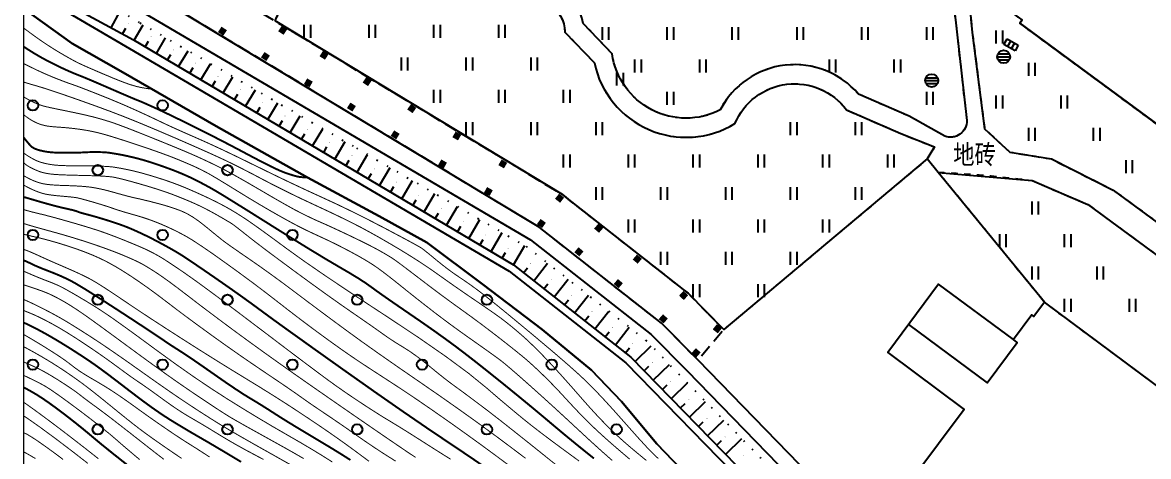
# Model space of a CAD drawing. Extents: x 396500 to 398250, y 1005980 to 1008200.
# Drawn here: x 396499.9 to 396586.7, y 1006660.3 to 1006693.8 of the extents above; entities that cross this region are included whole.
import ezdxf
from ezdxf.enums import TextEntityAlignment as Align

# ---------------------------------------------------------------- set-up
doc = ezdxf.new("R2010")
doc.units = 0
doc.header["$LTSCALE"] = 0.5
for name, pattern in [('X4', [1.6, 0, -1.6]), ('X5', [3, 2, -1]), ('X6', [2, 1, -1])]:
    doc.linetypes.add(name, pattern=pattern)
doc.layers.get('0').update_dxf_attribs({"linetype": 'CONTINUOUS'})
doc.layers.add('ASSIST', color=7, linetype='CONTINUOUS', plot=False)
for name, color, linetype in [('DGX', 2, 'CONTINUOUS'), ('DLSS', 4, 'CONTINUOUS'), ('DMTZ', 3, 'CONTINUOUS'), ('GXYZ', 2, 'CONTINUOUS'), ('JMD', 6, 'CONTINUOUS'), ('ZBTZ', 3, 'CONTINUOUS')]:
    doc.layers.add(name, color=color, linetype=linetype)
doc.layers.add('绘图层', color=6, linetype='CONTINUOUS', lineweight=5)
doc.styles.add('细等线体', font='长等线体_0.TTF', dxfattribs={"width": 0.8})
doc.linetypes.add('10421', pattern='A,2,[150,AAA.SHX,S=1,R=0,X=0,Y=1],1e-11', length=2)
doc.linetypes.add('10422', pattern='A,2,[150,AAA.SHX,S=1,R=0,X=0,Y=1],2,[177,AAA.SHX,S=1,R=0,X=0,Y=0.8],1e-09', length=4)
doc.linetypes.add('1161', pattern='A,0,[149,AAA.SHX,S=0.15,R=0,X=0,Y=0],-1.6', length=1.6)
doc.linetypes.add('444', pattern='A,4.5,[145,AAA.SHX,S=1,R=0,X=0,Y=1],4.5,-0.5,[146,AAA.SHX,S=1,R=0,X=0,Y=0],-0.5', length=10)
doc.linetypes.add('445', pattern='A,8,-0.5,[147,AAA.SHX,S=1,R=0,X=0,Y=0],-1.5', length=10)

# ---------------------------------------------------------------- blocks, each defined once
blk = doc.blocks.new('gc053')
for p, q in [((-1, 0), (1, 0)), ((-0.9, 0.43), (0.9, 0.43)), ((-0.88, -0.47), (0.88, -0.47))]:
    blk.add_line(p, q)
blk.add_circle((0, 0), 1)
blk = doc.blocks.new('gc041')
for p, q in [((-1, 0.5), (1, 0.5)), ((-1, -0.5), (-1, 0.5)), ((-0.33, 0.5), (-0.33, -0.5)), ((0.33, 0.5), (0.33, -0.5)), ((1, 0.5), (1, -0.5)), ((1, -0.5), (-1, -0.5))]:
    blk.add_line(p, q)
blk = doc.blocks.new('gc323')
at = {"flags": 128}
for points in [[(-0.5, 0), (-0.5, 2)], [(0.5, 0), (0.5, 2)]]:
    blk.add_lwpolyline(points, dxfattribs=at)
blk = doc.blocks.new('gc002')
at = {"const_width": 1}
blk.add_lwpolyline([(-0.5, 0), (0.5, 0)], dxfattribs=at)
blk = doc.blocks.new('gc326')
blk.add_circle((0, 0), 0.8)
blk = doc.blocks.new('GC200')
at = {"linetype": 'Continuous', "const_width": 0.2, "flags": 128}
blk.add_lwpolyline([(-0.1, 0, 1), (0.1, 0, 1)], format="xyb", close=True, dxfattribs=at)

msp = doc.modelspace()

# ---------------------------------------------------------------- linework, layer by layer
at = {"layer": 'ASSIST', "linetype": '1161', "flags": 128}
for points in [[(396536.217, 1006714.983), (396534.037, 1006716.558), (396532.475, 1006714.336), (396530.87, 1006712.168), (396527.977, 1006714.31), (396523.495, 1006708.255), (396526.361, 1006706.113, 1.072604), (396529.27, 1006703.938), (396530.973, 1006702.665), (396533.985, 1006706.731), (396536.896, 1006704.575), (396539.897, 1006702.363, 1.10258), (396542.747, 1006700.262), (396544.421, 1006699.028), (396547.525, 1006703.184), (396550.429, 1006701.014), (396553.511, 1006698.7, 0.855221), (396556.342, 1006696.574), (396557.91, 1006695.396), (396560.997, 1006699.509), (396563.877, 1006697.347), (396566.916, 1006701.442), (396571.399, 1006698.14), (396571.938, 1006693.333), (396572.731, 1006686.254, -0.541579), (396571.035, 1006685.049), (396568.297, 1006686.58), (396564.387, 1006688.283, 0.533571), (396553.718, 1006687.066, -0.515376), (396545.394, 1006691.389), (396543.161, 1006693.741, 0.44404), (396537.678, 1006697.1, -0.214716), (396529.625, 1006697.269, -0.244981), (396523.097, 1006699.867, -0.172968), (396521.116, 1006705.462), (396517.393, 1006710.764), (396524.279, 1006720.092, -0.468903), (396526.617, 1006720.469), (396532.416, 1006718.085), (396534.573, 1006716.723), (396536.418, 1006715.407)], [(396519.395, 1006693.936, -0.183695), (396523.078, 1006697.824, 0.119559), (396529.361, 1006695.765, 0.203033), (396538.167, 1006695.701, -0.478196), (396541.753, 1006693.076), (396544.016, 1006690.692, 0.5169), (396554.856, 1006686.009, -0.582193), (396563.46, 1006687.073), (396567.639, 1006685.253), (396570.246, 1006684.209), (396569.691, 1006683.287), (396553.99, 1006670.123), (396551.245, 1006672.924), (396541.558, 1006680.535)]]:
    msp.add_lwpolyline(points, format="xyb", close=True, dxfattribs=at)
at = {"layer": 'ASSIST', "linetype": 'X4'}
msp.add_lwpolyline([(396500, 1006699.34), (396501.896, 1006698.033), (396508.976, 1006693.783), (396525.671, 1006684.12), (396538.75, 1006676.549), (396547.996, 1006669.293), (396560.321, 1006656.653), (396566.026, 1006650.083), (396569.724, 1006646.164), (396579.931, 1006637.354), (396585.956, 1006631.554), (396588.942, 1006628.367), (396590.271, 1006626.548), (396612.892, 1006611.339), (396616.805, 1006608.503)], dxfattribs=at)
at = {"layer": 'ASSIST', "linetype": '1161', "elevation": 19.049, "flags": 128}
msp.add_lwpolyline([(396602.839, 1006674.595), (396576.824, 1006693.753), (396577.011, 1006694.007), (396572.761, 1006697.137), (396573.158, 1006693.03), (396574.106, 1006685.622), (396576.046, 1006683.817), (396579.261, 1006683.286), (396584.026, 1006680.884), (396599.227, 1006669.69)], close=True, dxfattribs=at)
at = {"layer": 'ASSIST', "linetype": '1161'}
msp.add_lwpolyline([(396551.928, 1006658.109), (396548.826, 1006661.308), (396546.109, 1006664.578), (396543.796, 1006667.004), (396539.997, 1006670.132), (396535.403, 1006673.637), (396531.108, 1006676.83), (396527.413, 1006678.877), (396521.902, 1006681.852), (396514.847, 1006685.813), (396507.674, 1006689.946), (396503.759, 1006692.185), (396500, 1006694.898)], dxfattribs=at)
at = {"layer": 'ASSIST', "linetype": '1161', "flags": 128}
msp.add_lwpolyline([(396577.764, 1006681.628), (396582.079, 1006679.771), (396598.011, 1006668.038), (396593.166, 1006661.492), (396578.734, 1006672.228), (396570.526, 1006682.251)], close=True, dxfattribs=at)
at = {"layer": 'DGX', "linetype": 'Continuous', "const_width": 0.075}
for points, elevation in [([(396500, 1006693.4), (396500.12, 1006693.307), (396500.499, 1006693.024), (396500.937, 1006692.705), (396501.405, 1006692.376), (396501.873, 1006692.063), (396502.339, 1006691.765), (396502.805, 1006691.482), (396503.241, 1006691.227), (396503.619, 1006691.013), (396503.939, 1006690.838), (396504.201, 1006690.703), (396504.505, 1006690.56), (396504.951, 1006690.361), (396505.538, 1006690.105), (396506.268, 1006689.793), (396507.008, 1006689.484), (396507.627, 1006689.238), (396508.125, 1006689.056), (396508.503, 1006688.936), (396508.823, 1006688.854), (396509.151, 1006688.784), (396509.486, 1006688.725), (396509.829, 1006688.679)], 24.5), ([(396500, 1006689.223), (396500.144, 1006689.176), (396500.489, 1006689.072), (396500.905, 1006688.953), (396501.459, 1006688.788), (396502.214, 1006688.543), (396503.171, 1006688.219), (396504.329, 1006687.815), (396505.543, 1006687.381), (396506.667, 1006686.966), (396507.7, 1006686.57), (396508.643, 1006686.192), (396509.556, 1006685.814), (396510.499, 1006685.416), (396511.472, 1006685), (396512.475, 1006684.564), (396513.43, 1006684.144), (396514.262, 1006683.774), (396514.969, 1006683.454), (396515.552, 1006683.183), (396516.122, 1006682.908), (396516.791, 1006682.572), (396517.559, 1006682.176), (396518.426, 1006681.72), (396519.368, 1006681.23), (396520.36, 1006680.733), (396521.403, 1006680.228), (396522.497, 1006679.716), (396523.557, 1006679.222), (396524.494, 1006678.774), (396525.312, 1006678.37), (396526.008, 1006678.012), (396526.668, 1006677.656), (396527.38, 1006677.259), (396528.143, 1006676.819), (396528.957, 1006676.338), (396529.774, 1006675.839), (396530.548, 1006675.347), (396531.277, 1006674.86), (396531.963, 1006674.379), (396532.638, 1006673.898), (396533.334, 1006673.408), (396534.053, 1006672.911), (396534.793, 1006672.406), (396535.482, 1006671.937), (396536.047, 1006671.547), (396536.488, 1006671.238), (396536.805, 1006671.008), (396537.073, 1006670.804), (396537.365, 1006670.574), (396537.683, 1006670.316), (396538.025, 1006670.031), (396538.382, 1006669.725), (396538.742, 1006669.402), (396539.105, 1006669.062), (396539.472, 1006668.706), (396539.848, 1006668.329), (396540.238, 1006667.927), (396540.643, 1006667.499), (396541.061, 1006667.046), (396541.493, 1006666.569), (396541.938, 1006666.072), (396542.397, 1006665.553), (396542.868, 1006665.013), (396543.337, 1006664.479), (396543.786, 1006663.978), (396544.216, 1006663.511), (396544.627, 1006663.078), (396545.033, 1006662.665), (396545.449, 1006662.258), (396545.875, 1006661.858), (396546.311, 1006661.466), (396546.796, 1006661.046), (396547.37, 1006660.565), (396548.031, 1006660.023)], 26), ([(396546.744, 1006660.127), (396546.042, 1006660.723), (396545.376, 1006661.297), (396544.777, 1006661.828), (396544.242, 1006662.317), (396543.773, 1006662.762), (396543.327, 1006663.204), (396542.861, 1006663.681), (396542.374, 1006664.194), (396541.868, 1006664.741), (396541.368, 1006665.283), (396540.899, 1006665.776), (396540.463, 1006666.222), (396540.058, 1006666.621), (396539.688, 1006666.975), (396539.354, 1006667.288), (396539.055, 1006667.561), (396538.793, 1006667.792), (396538.486, 1006668.05), (396538.053, 1006668.402), (396537.494, 1006668.847), (396536.81, 1006669.385), (396536.06, 1006669.965), (396535.306, 1006670.535), (396534.548, 1006671.097), (396533.785, 1006671.648), (396533.013, 1006672.205), (396532.228, 1006672.782), (396531.431, 1006673.379), (396530.621, 1006673.995), (396529.881, 1006674.561), (396529.294, 1006675.006), (396528.861, 1006675.329), (396528.582, 1006675.53), (396528.354, 1006675.681), (396528.074, 1006675.853), (396527.744, 1006676.046), (396527.362, 1006676.261), (396526.911, 1006676.503), (396526.371, 1006676.779), (396525.742, 1006677.088), (396525.025, 1006677.432), (396524.324, 1006677.762), (396523.745, 1006678.03), (396523.287, 1006678.239), (396522.95, 1006678.386), (396522.651, 1006678.517), (396522.308, 1006678.674), (396521.921, 1006678.859), (396521.489, 1006679.07), (396520.945, 1006679.352), (396520.224, 1006679.75), (396519.324, 1006680.265), (396518.247, 1006680.894), (396517.158, 1006681.529), (396516.225, 1006682.056), (396515.449, 1006682.477), (396514.829, 1006682.792), (396514.302, 1006683.043), (396513.804, 1006683.276), (396513.336, 1006683.489), (396512.897, 1006683.683), (396512.394, 1006683.897), (396511.732, 1006684.173), (396510.913, 1006684.509), (396509.936, 1006684.905), (396508.961, 1006685.296), (396508.148, 1006685.615), (396507.497, 1006685.863), (396507.008, 1006686.04), (396506.6, 1006686.176), (396506.19, 1006686.303), (396505.78, 1006686.421), (396505.369, 1006686.531), (396504.922, 1006686.64), (396504.404, 1006686.758), (396503.816, 1006686.884), (396503.157, 1006687.02), (396502.531, 1006687.147), (396502.042, 1006687.251), (396501.688, 1006687.332), (396501.47, 1006687.389), (396501.312, 1006687.441), (396501.139, 1006687.506), (396500.951, 1006687.584), (396500.747, 1006687.675), (396500.518, 1006687.788), (396500.255, 1006687.932), (396500, 1006688.082)], 26.5), ([(396545.395, 1006660.027), (396544.627, 1006660.704), (396543.751, 1006661.497), (396542.767, 1006662.408), (396541.755, 1006663.347), (396540.796, 1006664.228), (396539.892, 1006665.049), (396539.041, 1006665.812), (396538.287, 1006666.478), (396537.675, 1006667.012), (396537.205, 1006667.412), (396536.876, 1006667.679), (396536.543, 1006667.93), (396536.059, 1006668.282), (396535.424, 1006668.734), (396534.638, 1006669.288), (396533.8, 1006669.882), (396533.006, 1006670.458), (396532.257, 1006671.014), (396531.553, 1006671.552), (396530.888, 1006672.07), (396530.258, 1006672.565), (396529.662, 1006673.038), (396529.1, 1006673.49), (396528.579, 1006673.907), (396528.105, 1006674.278), (396527.679, 1006674.603), (396527.299, 1006674.881), (396526.91, 1006675.147), (396526.453, 1006675.433), (396525.928, 1006675.739), (396525.335, 1006676.065), (396524.717, 1006676.391), (396524.116, 1006676.697), (396523.53, 1006676.983), (396522.96, 1006677.249), (396522.424, 1006677.496), (396521.936, 1006677.727), (396521.497, 1006677.942), (396521.106, 1006678.141), (396520.711, 1006678.351), (396520.256, 1006678.6), (396519.741, 1006678.887), (396519.167, 1006679.213), (396518.54, 1006679.577), (396517.868, 1006679.976), (396517.149, 1006680.41), (396516.385, 1006680.879), (396515.667, 1006681.322), (396515.085, 1006681.676), (396514.64, 1006681.942), (396514.332, 1006682.12), (396514.09, 1006682.251), (396513.845, 1006682.379), (396513.595, 1006682.504), (396513.342, 1006682.626), (396513.056, 1006682.757), (396512.709, 1006682.909), (396512.299, 1006683.083), (396511.827, 1006683.278), (396511.27, 1006683.497), (396510.606, 1006683.743), (396509.834, 1006684.016), (396508.954, 1006684.316), (396508.082, 1006684.605), (396507.334, 1006684.846), (396506.71, 1006685.04), (396506.211, 1006685.187), (396505.773, 1006685.302), (396505.333, 1006685.403), (396504.892, 1006685.489), (396504.45, 1006685.56), (396504.014, 1006685.618), (396503.591, 1006685.667), (396503.18, 1006685.706), (396502.783, 1006685.734), (396502.42, 1006685.76), (396502.112, 1006685.789), (396501.86, 1006685.822), (396501.662, 1006685.858), (396501.497, 1006685.899), (396501.341, 1006685.945), (396501.194, 1006685.996), (396501.056, 1006686.052), (396500.925, 1006686.112), (396500.797, 1006686.175), (396500.674, 1006686.242), (396500.554, 1006686.312), (396500.425, 1006686.395), (396500.274, 1006686.502), (396500.1, 1006686.631), (396500, 1006686.709)], 27), ([(396500, 1006683.76), (396500.196, 1006683.614), (396500.411, 1006683.474), (396500.606, 1006683.36), (396500.78, 1006683.264), (396500.933, 1006683.186), (396501.066, 1006683.127), (396501.195, 1006683.079), (396501.338, 1006683.032), (396501.494, 1006682.987), (396501.664, 1006682.944), (396501.849, 1006682.903), (396502.049, 1006682.867), (396502.264, 1006682.835), (396502.495, 1006682.807), (396502.808, 1006682.785), (396503.271, 1006682.768), (396503.883, 1006682.757), (396504.644, 1006682.752), (396505.412, 1006682.745), (396506.045, 1006682.728), (396506.543, 1006682.701), (396506.906, 1006682.664), (396507.212, 1006682.616), (396507.542, 1006682.558), (396507.894, 1006682.489), (396508.27, 1006682.41), (396508.678, 1006682.314), (396509.127, 1006682.197), (396509.618, 1006682.058), (396510.15, 1006681.897), (396510.683, 1006681.728), (396511.176, 1006681.563), (396511.628, 1006681.401), (396512.041, 1006681.244), (396512.447, 1006681.079), (396512.883, 1006680.894), (396513.348, 1006680.689), (396513.843, 1006680.464), (396514.333, 1006680.234), (396514.789, 1006680.011), (396515.208, 1006679.797), (396515.592, 1006679.592), (396515.965, 1006679.381), (396516.352, 1006679.15), (396516.752, 1006678.899), (396517.166, 1006678.628), (396517.676, 1006678.278), (396518.365, 1006677.786), (396519.232, 1006677.154), (396520.28, 1006676.38), (396521.612, 1006675.422), (396523.336, 1006674.234), (396525.451, 1006672.817), (396527.959, 1006671.171), (396530.468, 1006669.505), (396532.592, 1006668.029), (396534.329, 1006666.743), (396535.679, 1006665.645), (396536.773, 1006664.705), (396537.741, 1006663.889), (396538.582, 1006663.196), (396539.297, 1006662.627), (396540.007, 1006662.081), (396540.834, 1006661.459), (396541.777, 1006660.762), (396542.836, 1006659.988)], 28), ([(396500, 1006683.006), (396500.04, 1006682.975), (396500.138, 1006682.889), (396500.234, 1006682.811), (396500.362, 1006682.727), (396500.523, 1006682.636), (396500.716, 1006682.537), (396500.917, 1006682.444), (396501.103, 1006682.365), (396501.273, 1006682.301), (396501.428, 1006682.253), (396501.584, 1006682.214), (396501.761, 1006682.178), (396501.957, 1006682.144), (396502.173, 1006682.114), (396502.487, 1006682.086), (396502.976, 1006682.06), (396503.641, 1006682.037), (396504.482, 1006682.017), (396505.328, 1006681.995), (396506.008, 1006681.967), (396506.523, 1006681.933), (396506.872, 1006681.894), (396507.203, 1006681.828), (396507.663, 1006681.718), (396508.251, 1006681.562), (396508.969, 1006681.36), (396509.712, 1006681.142), (396510.375, 1006680.936), (396510.958, 1006680.741), (396511.461, 1006680.559), (396511.917, 1006680.382), (396512.359, 1006680.205), (396512.787, 1006680.026), (396513.2, 1006679.846), (396513.614, 1006679.655), (396514.046, 1006679.44), (396514.495, 1006679.202), (396514.962, 1006678.941), (396515.391, 1006678.695), (396515.726, 1006678.498), (396515.968, 1006678.353), (396516.116, 1006678.257), (396516.266, 1006678.148), (396516.512, 1006677.959), (396516.855, 1006677.69), (396517.294, 1006677.341), (396517.883, 1006676.88), (396518.678, 1006676.276), (396519.678, 1006675.529), (396520.883, 1006674.638), (396522.141, 1006673.717), (396523.298, 1006672.881), (396524.356, 1006672.129), (396525.314, 1006671.462), (396526.146, 1006670.887), (396526.826, 1006670.415), (396527.353, 1006670.044), (396527.729, 1006669.775), (396528.05, 1006669.548), (396528.416, 1006669.303), (396528.827, 1006669.041), (396529.282, 1006668.762), (396529.77, 1006668.452), (396530.278, 1006668.096), (396530.808, 1006667.696), (396531.358, 1006667.251), (396531.901, 1006666.804), (396532.41, 1006666.399), (396532.883, 1006666.035), (396533.322, 1006665.711), (396533.785, 1006665.375), (396534.333, 1006664.97), (396534.965, 1006664.497), (396535.682, 1006663.955), (396536.615, 1006663.235), (396537.895, 1006662.225), (396539.524, 1006660.926), (396541.501, 1006659.338)], 28.5), ([(396500, 1006682.009), (396500.075, 1006681.963), (396500.278, 1006681.85), (396500.508, 1006681.732), (396500.752, 1006681.62), (396500.997, 1006681.524), (396501.241, 1006681.444), (396501.487, 1006681.38), (396501.778, 1006681.329), (396502.161, 1006681.288), (396502.635, 1006681.258), (396503.2, 1006681.237), (396503.781, 1006681.218), (396504.3, 1006681.191), (396504.757, 1006681.156), (396505.154, 1006681.113), (396505.544, 1006681.052), (396505.984, 1006680.963), (396506.474, 1006680.844), (396507.014, 1006680.696), (396507.542, 1006680.548), (396507.997, 1006680.426), (396508.379, 1006680.329), (396508.688, 1006680.26), (396508.993, 1006680.193), (396509.361, 1006680.106), (396509.794, 1006679.999), (396510.291, 1006679.871), (396510.805, 1006679.731), (396511.289, 1006679.584), (396511.745, 1006679.431), (396512.171, 1006679.272), (396512.598, 1006679.074), (396513.057, 1006678.805), (396513.547, 1006678.466), (396514.069, 1006678.056), (396514.563, 1006677.649), (396514.972, 1006677.316), (396515.295, 1006677.058), (396515.533, 1006676.874), (396515.8, 1006676.68), (396516.213, 1006676.39), (396516.77, 1006676.003), (396517.472, 1006675.52), (396518.271, 1006674.965), (396519.119, 1006674.358), (396520.015, 1006673.701), (396520.959, 1006672.993), (396521.936, 1006672.258), (396522.928, 1006671.516), (396523.936, 1006670.768), (396524.959, 1006670.015), (396526.075, 1006669.205), (396527.363, 1006668.291), (396528.822, 1006667.273), (396530.452, 1006666.149), (396532.117, 1006664.999), (396533.677, 1006663.902), (396535.134, 1006662.856), (396536.488, 1006661.863), (396537.694, 1006660.963), (396538.708, 1006660.195)], 29), ([(396500, 1006681.286), (396500.125, 1006681.21), (396500.309, 1006681.108), (396500.515, 1006681.005), (396500.744, 1006680.9), (396500.979, 1006680.801), (396501.203, 1006680.716), (396501.416, 1006680.647), (396501.618, 1006680.592), (396501.847, 1006680.546), (396502.143, 1006680.502), (396502.504, 1006680.459), (396502.931, 1006680.419), (396503.348, 1006680.382), (396503.68, 1006680.35), (396503.925, 1006680.322), (396504.084, 1006680.299), (396504.245, 1006680.264), (396504.493, 1006680.201), (396504.829, 1006680.11), (396505.253, 1006679.99), (396505.706, 1006679.858), (396506.129, 1006679.729), (396506.522, 1006679.603), (396506.884, 1006679.479), (396507.252, 1006679.354), (396507.661, 1006679.225), (396508.111, 1006679.092), (396508.601, 1006678.954), (396509.112, 1006678.804), (396509.623, 1006678.635), (396510.135, 1006678.447), (396510.646, 1006678.24), (396511.149, 1006678.019), (396511.635, 1006677.79), (396512.104, 1006677.553), (396512.555, 1006677.307), (396513.079, 1006676.991), (396513.764, 1006676.541), (396514.611, 1006675.958), (396515.619, 1006675.241), (396516.677, 1006674.474), (396517.672, 1006673.739), (396518.603, 1006673.036), (396519.471, 1006672.365), (396520.291, 1006671.727), (396521.076, 1006671.124), (396521.827, 1006670.556), (396522.544, 1006670.022), (396523.221, 1006669.524), (396523.854, 1006669.066), (396524.442, 1006668.647), (396524.986, 1006668.266), (396525.572, 1006667.867), (396526.289, 1006667.389), (396527.136, 1006666.834), (396528.113, 1006666.201), (396529.188, 1006665.498), (396530.328, 1006664.733), (396531.533, 1006663.905), (396532.805, 1006663.015), (396534.078, 1006662.108), (396535.291, 1006661.231), (396536.444, 1006660.384), (396537.537, 1006659.567)], 29.5), ([(396500, 1006679.388), (396500.173, 1006679.333), (396500.599, 1006679.212), (396501.01, 1006679.111), (396501.455, 1006679.006), (396501.985, 1006678.871), (396502.597, 1006678.705), (396503.293, 1006678.51), (396503.995, 1006678.308), (396504.624, 1006678.122), (396505.18, 1006677.952), (396505.664, 1006677.798), (396506.131, 1006677.639), (396506.637, 1006677.456), (396507.183, 1006677.248), (396507.769, 1006677.016), (396508.328, 1006676.788), (396508.792, 1006676.595), (396509.161, 1006676.436), (396509.436, 1006676.312), (396509.667, 1006676.201), (396509.905, 1006676.08), (396510.149, 1006675.951), (396510.4, 1006675.813), (396510.715, 1006675.625), (396511.153, 1006675.344), (396511.713, 1006674.972), (396512.396, 1006674.507), (396513.311, 1006673.86), (396514.567, 1006672.94), (396516.165, 1006671.747), (396518.104, 1006670.28), (396520.027, 1006668.821), (396521.578, 1006667.65), (396522.757, 1006666.767), (396523.562, 1006666.172), (396524.189, 1006665.722), (396524.832, 1006665.273), (396525.489, 1006664.826), (396526.162, 1006664.38), (396526.807, 1006663.961), (396527.381, 1006663.595), (396527.884, 1006663.281), (396528.316, 1006663.021), (396528.77, 1006662.748), (396529.339, 1006662.397), (396530.021, 1006661.967), (396530.819, 1006661.46), (396531.623, 1006660.947), (396532.325, 1006660.504), (396532.927, 1006660.128)], 30.5), ([(396500, 1006678.315), (396500.142, 1006678.27), (396500.334, 1006678.205), (396500.721, 1006678.09), (396501.303, 1006677.926), (396502.078, 1006677.713), (396502.933, 1006677.474), (396503.751, 1006677.233), (396504.534, 1006676.99), (396505.281, 1006676.745), (396505.978, 1006676.505), (396506.614, 1006676.275), (396507.188, 1006676.057), (396507.7, 1006675.85), (396508.15, 1006675.658), (396508.536, 1006675.486), (396508.859, 1006675.333), (396509.118, 1006675.2), (396509.366, 1006675.059), (396509.655, 1006674.885), (396509.986, 1006674.676), (396510.357, 1006674.434), (396510.794, 1006674.134), (396511.323, 1006673.753), (396511.942, 1006673.291), (396512.651, 1006672.748), (396513.416, 1006672.161), (396514.201, 1006671.564), (396515.006, 1006670.959), (396515.83, 1006670.345), (396516.69, 1006669.711), (396517.602, 1006669.046), (396518.567, 1006668.35), (396519.583, 1006667.623), (396520.739, 1006666.805), (396522.122, 1006665.836), (396523.734, 1006664.715), (396525.573, 1006663.442), (396527.33, 1006662.232), (396528.693, 1006661.299), (396529.662, 1006660.642), (396530.238, 1006660.262)], 31), ([(396500, 1006677.482), (396500.09, 1006677.46), (396500.503, 1006677.361), (396500.984, 1006677.251), (396501.521, 1006677.122), (396502.106, 1006676.965), (396502.738, 1006676.781), (396503.417, 1006676.569), (396504.097, 1006676.341), (396504.735, 1006676.108), (396505.329, 1006675.869), (396505.88, 1006675.626), (396506.427, 1006675.355), (396507.011, 1006675.034), (396507.631, 1006674.663), (396508.287, 1006674.242), (396508.964, 1006673.784), (396509.643, 1006673.305), (396510.326, 1006672.805), (396511.012, 1006672.284), (396511.743, 1006671.725), (396512.558, 1006671.114), (396513.458, 1006670.45), (396514.442, 1006669.734), (396515.47, 1006668.997), (396516.5, 1006668.272), (396517.532, 1006667.559), (396518.566, 1006666.858), (396519.52, 1006666.215), (396520.312, 1006665.676), (396520.942, 1006665.241), (396521.411, 1006664.909), (396521.817, 1006664.621), (396522.256, 1006664.316), (396522.729, 1006663.993), (396523.236, 1006663.652), (396523.783, 1006663.284), (396524.376, 1006662.879), (396525.014, 1006662.437), (396525.698, 1006661.958), (396526.382, 1006661.483), (396527.019, 1006661.051), (396527.608, 1006660.663), (396528.15, 1006660.318), (396528.699, 1006659.972)], 31.5), ([(396500, 1006676.32), (396500.408, 1006676.165), (396500.944, 1006675.933), (396501.454, 1006675.698), (396502, 1006675.453), (396502.581, 1006675.197), (396503.198, 1006674.931), (396503.799, 1006674.669), (396504.33, 1006674.426), (396504.793, 1006674.203), (396505.187, 1006673.998), (396505.616, 1006673.749), (396506.185, 1006673.392), (396506.895, 1006672.927), (396507.744, 1006672.355), (396508.718, 1006671.699), (396509.801, 1006670.983), (396510.993, 1006670.207), (396512.296, 1006669.37), (396513.618, 1006668.53), (396514.872, 1006667.743), (396516.058, 1006667.008), (396517.176, 1006666.325), (396518.235, 1006665.677), (396519.246, 1006665.046), (396520.209, 1006664.433), (396521.123, 1006663.838), (396521.985, 1006663.266), (396522.791, 1006662.724), (396523.54, 1006662.211), (396524.232, 1006661.727), (396524.941, 1006661.22), (396525.742, 1006660.634), (396526.634, 1006659.971)], 32), ([(396500, 1006674.634), (396500.298, 1006674.505), (396500.695, 1006674.332), (396501.073, 1006674.173), (396501.432, 1006674.029), (396501.772, 1006673.898), (396502.085, 1006673.777), (396502.366, 1006673.664), (396502.612, 1006673.558), (396502.825, 1006673.459), (396503.067, 1006673.334), (396503.402, 1006673.149), (396503.829, 1006672.906), (396504.349, 1006672.603), (396504.902, 1006672.273), (396505.429, 1006671.949), (396505.93, 1006671.63), (396506.405, 1006671.316), (396506.997, 1006670.907), (396507.845, 1006670.3), (396508.951, 1006669.496), (396510.314, 1006668.493), (396511.773, 1006667.434), (396513.164, 1006666.458), (396514.487, 1006665.566), (396515.743, 1006664.757), (396516.946, 1006664.01), (396518.107, 1006663.304), (396519.227, 1006662.639), (396520.305, 1006662.015), (396521.318, 1006661.431), (396522.24, 1006660.885), (396523.072, 1006660.378), (396523.813, 1006659.909)], 33), ([(396500, 1006673.58), (396500.199, 1006673.517), (396500.942, 1006673.27), (396501.503, 1006673.071), (396501.882, 1006672.919), (396502.173, 1006672.785), (396502.471, 1006672.637), (396502.774, 1006672.477), (396503.084, 1006672.304), (396503.407, 1006672.113), (396503.749, 1006671.9), (396504.11, 1006671.666), (396504.49, 1006671.41), (396505.015, 1006671.041), (396505.811, 1006670.467), (396506.876, 1006669.689), (396508.211, 1006668.707), (396509.623, 1006667.673), (396510.921, 1006666.74), (396512.103, 1006665.909), (396513.171, 1006665.179), (396514.096, 1006664.559), (396514.851, 1006664.059), (396515.436, 1006663.679), (396515.851, 1006663.419), (396516.286, 1006663.163), (396516.928, 1006662.797), (396517.779, 1006662.321), (396518.837, 1006661.735), (396519.919, 1006661.134), (396520.841, 1006660.614), (396521.601, 1006660.175)], 33.5), ([(396500, 1006672.452), (396500.251, 1006672.344), (396500.854, 1006672.063), (396501.413, 1006671.785), (396501.929, 1006671.519), (396502.403, 1006671.266), (396502.834, 1006671.026), (396503.287, 1006670.761), (396503.822, 1006670.435), (396504.441, 1006670.046), (396505.144, 1006669.596), (396505.946, 1006669.069), (396506.863, 1006668.446), (396507.894, 1006667.73), (396509.039, 1006666.919), (396510.181, 1006666.11), (396511.202, 1006665.397), (396512.101, 1006664.782), (396512.878, 1006664.263), (396513.569, 1006663.813), (396514.209, 1006663.402), (396514.796, 1006663.032), (396515.331, 1006662.701), (396515.959, 1006662.327), (396516.82, 1006661.829), (396517.916, 1006661.205), (396519.247, 1006660.457), (396520.605, 1006659.69)], 34), ([(396500, 1006671.604), (396500.15, 1006671.541), (396500.462, 1006671.415), (396500.809, 1006671.269), (396501.204, 1006671.085), (396501.646, 1006670.863), (396502.137, 1006670.604), (396502.679, 1006670.301), (396503.274, 1006669.946), (396503.923, 1006669.539), (396504.625, 1006669.08), (396505.332, 1006668.605), (396505.997, 1006668.147), (396506.618, 1006667.706), (396507.197, 1006667.283), (396507.721, 1006666.896), (396508.179, 1006666.564), (396508.571, 1006666.288), (396508.897, 1006666.066), (396509.23, 1006665.841), (396509.644, 1006665.55), (396510.138, 1006665.195), (396510.714, 1006664.776), (396511.309, 1006664.348), (396511.865, 1006663.968), (396512.38, 1006663.636), (396512.856, 1006663.352), (396513.336, 1006663.073), (396513.867, 1006662.759), (396514.448, 1006662.408), (396515.08, 1006662.022), (396515.743, 1006661.622), (396516.419, 1006661.231), (396517.108, 1006660.849), (396517.809, 1006660.475), (396518.506, 1006660.104)], 34.5), ([(396500, 1006669.754), (396500.641, 1006669.383), (396501.404, 1006668.922), (396502.16, 1006668.45), (396502.789, 1006668.04), (396503.292, 1006667.691), (396503.669, 1006667.404), (396504.004, 1006667.146), (396504.381, 1006666.882), (396504.802, 1006666.614), (396505.266, 1006666.34), (396505.738, 1006666.067), (396506.184, 1006665.799), (396506.605, 1006665.537), (396506.999, 1006665.281), (396507.397, 1006665.013), (396507.829, 1006664.714), (396508.294, 1006664.385), (396508.793, 1006664.025), (396509.316, 1006663.649), (396509.852, 1006663.269), (396510.4, 1006662.885), (396510.962, 1006662.498), (396511.507, 1006662.128), (396512.006, 1006661.796), (396512.458, 1006661.502), (396512.863, 1006661.247), (396513.283, 1006660.984), (396513.777, 1006660.667), (396514.346, 1006660.297)], 35.5), ([(396500, 1006668.814), (396500.183, 1006668.716), (396500.716, 1006668.423), (396501.265, 1006668.114), (396501.792, 1006667.804), (396502.299, 1006667.493), (396502.786, 1006667.182), (396503.251, 1006666.873), (396503.696, 1006666.569), (396504.121, 1006666.27), (396504.525, 1006665.976), (396504.958, 1006665.649), (396505.47, 1006665.25), (396506.061, 1006664.778), (396506.73, 1006664.234), (396507.398, 1006663.691), (396507.984, 1006663.219), (396508.487, 1006662.821), (396508.907, 1006662.494), (396509.346, 1006662.167), (396509.904, 1006661.765), (396510.58, 1006661.289), (396511.376, 1006660.739), (396512.191, 1006660.185)], 36), ([(396510.822, 1006660.115), (396509.985, 1006660.762), (396508.906, 1006661.608), (396507.803, 1006662.472), (396506.893, 1006663.178), (396506.176, 1006663.725), (396505.653, 1006664.113), (396505.248, 1006664.408), (396504.888, 1006664.675), (396504.573, 1006664.914), (396504.302, 1006665.125), (396504.013, 1006665.343), (396503.642, 1006665.603), (396503.188, 1006665.904), (396502.652, 1006666.248), (396502.1, 1006666.587), (396501.599, 1006666.875), (396501.148, 1006667.113), (396500.749, 1006667.3), (396500.391, 1006667.458), (396500.065, 1006667.61), (396500, 1006667.642)], 36.5), ([(396508.962, 1006660.093), (396508.459, 1006660.514), (396507.982, 1006660.918), (396507.531, 1006661.306), (396507.107, 1006661.677), (396506.624, 1006662.087), (396505.999, 1006662.591), (396505.23, 1006663.189), (396504.318, 1006663.882), (396503.414, 1006664.554), (396502.671, 1006665.091), (396502.088, 1006665.494), (396501.666, 1006665.761), (396501.254, 1006665.986), (396500.703, 1006666.264), (396500.013, 1006666.594), (396500, 1006666.601)], 37), ([(396505.774, 1006660.164), (396505.138, 1006660.665), (396504.523, 1006661.146), (396503.93, 1006661.606), (396503.359, 1006662.046), (396502.809, 1006662.465), (396502.282, 1006662.864), (396501.775, 1006663.243), (396501.301, 1006663.594), (396500.867, 1006663.912), (396500.473, 1006664.195), (396500.121, 1006664.446), (396500, 1006664.529)], 38), ([(396500, 1006663.476), (396500.295, 1006663.284), (396501.252, 1006662.612), (396502.414, 1006661.757), (396503.684, 1006660.794), (396504.968, 1006659.798)], 38.5), ([(396500, 1006662.179), (396500.263, 1006662.052), (396500.628, 1006661.836), (396501.084, 1006661.536), (396501.633, 1006661.152), (396502.187, 1006660.752), (396502.661, 1006660.402), (396503.054, 1006660.103)], 39), ([(396500, 1006660.702), (396500.392, 1006660.486), (396500.923, 1006660.176)], 39.5)]:
    msp.add_lwpolyline(points, dxfattribs=dict(at, elevation=elevation))
at = {"layer": 'DGX', "color": 3, "linetype": 'Continuous', "lineweight": -2, "const_width": 0.15}
for points, elevation in [([(396500, 1006691.959), (396500.416, 1006691.688), (396500.865, 1006691.41), (396501.293, 1006691.159), (396501.699, 1006690.936), (396502.089, 1006690.733), (396502.467, 1006690.543), (396502.832, 1006690.366), (396503.185, 1006690.201), (396503.517, 1006690.052), (396503.817, 1006689.922), (396504.087, 1006689.811), (396504.325, 1006689.718), (396504.639, 1006689.593), (396505.132, 1006689.387), (396505.804, 1006689.099), (396506.657, 1006688.729), (396507.502, 1006688.362), (396508.153, 1006688.082), (396508.609, 1006687.889), (396508.872, 1006687.784), (396509.084, 1006687.698), (396509.391, 1006687.565), (396509.792, 1006687.385), (396510.287, 1006687.159), (396510.886, 1006686.878), (396511.598, 1006686.536), (396512.422, 1006686.133), (396513.358, 1006685.669), (396514.355, 1006685.167), (396515.363, 1006684.65), (396516.38, 1006684.119), (396517.407, 1006683.573), (396518.354, 1006683.074), (396519.128, 1006682.683), (396519.73, 1006682.401), (396520.16, 1006682.228), (396520.478, 1006682.12), (396520.745, 1006682.035), (396520.96, 1006681.971), (396521.122, 1006681.929), (396521.275, 1006681.902), (396521.46, 1006681.882), (396521.676, 1006681.868), (396521.924, 1006681.86)], 25), ([(396500, 1006684.957), (396500.023, 1006684.929), (396500.248, 1006684.65), (396500.428, 1006684.438), (396500.562, 1006684.291), (396500.651, 1006684.211), (396500.721, 1006684.166), (396500.795, 1006684.123), (396500.874, 1006684.083), (396500.959, 1006684.046), (396501.056, 1006684.01), (396501.173, 1006683.974), (396501.311, 1006683.938), (396501.469, 1006683.901), (396501.641, 1006683.866), (396501.82, 1006683.837), (396502.007, 1006683.813), (396502.202, 1006683.793), (396502.426, 1006683.779), (396502.699, 1006683.769), (396503.021, 1006683.763), (396503.394, 1006683.762), (396503.773, 1006683.766), (396504.118, 1006683.772), (396504.428, 1006683.782), (396504.703, 1006683.795), (396504.958, 1006683.808), (396505.209, 1006683.816), (396505.455, 1006683.82), (396505.696, 1006683.819), (396505.921, 1006683.814), (396506.119, 1006683.807), (396506.289, 1006683.798), (396506.433, 1006683.786), (396506.586, 1006683.767), (396506.787, 1006683.738), (396507.036, 1006683.697), (396507.332, 1006683.646), (396507.665, 1006683.584), (396508.023, 1006683.508), (396508.406, 1006683.42), (396508.815, 1006683.319), (396509.264, 1006683.196), (396509.768, 1006683.043), (396510.327, 1006682.858), (396510.941, 1006682.643), (396511.558, 1006682.414), (396512.126, 1006682.186), (396512.647, 1006681.961), (396513.118, 1006681.738), (396513.558, 1006681.515), (396513.981, 1006681.292), (396514.389, 1006681.069), (396514.781, 1006680.845), (396515.336, 1006680.512), (396516.232, 1006679.959), (396517.469, 1006679.187), (396519.047, 1006678.196), (396520.688, 1006677.17), (396522.114, 1006676.29), (396523.325, 1006675.557), (396524.321, 1006674.971), (396525.142, 1006674.491), (396525.827, 1006674.073), (396526.376, 1006673.718), (396526.789, 1006673.425), (396527.229, 1006673.102), (396527.859, 1006672.657), (396528.678, 1006672.088), (396529.687, 1006671.396), (396530.742, 1006670.671), (396531.697, 1006670.002), (396532.553, 1006669.388), (396533.31, 1006668.831), (396534.068, 1006668.255), (396534.927, 1006667.587), (396535.887, 1006666.826), (396536.948, 1006665.974), (396538.029, 1006665.095), (396539.05, 1006664.256), (396540.01, 1006663.458), (396540.91, 1006662.699), (396541.831, 1006661.928), (396542.855, 1006661.09), (396543.984, 1006660.185)], 27.5), ([(396500, 1006680.361), (396500.173, 1006680.308), (396501.432, 1006679.939), (396502.39, 1006679.673), (396503.047, 1006679.511), (396503.497, 1006679.411), (396503.833, 1006679.331), (396504.055, 1006679.27), (396504.164, 1006679.23), (396504.252, 1006679.192), (396504.409, 1006679.141), (396504.636, 1006679.076), (396504.932, 1006678.998), (396505.277, 1006678.906), (396505.649, 1006678.8), (396506.047, 1006678.682), (396506.472, 1006678.55), (396506.887, 1006678.417), (396507.255, 1006678.294), (396507.577, 1006678.181), (396507.853, 1006678.078), (396508.121, 1006677.971), (396508.418, 1006677.845), (396508.745, 1006677.699), (396509.102, 1006677.535), (396509.478, 1006677.355), (396509.86, 1006677.165), (396510.249, 1006676.964), (396510.645, 1006676.753), (396511.029, 1006676.542), (396511.382, 1006676.345), (396511.703, 1006676.16), (396511.993, 1006675.988), (396512.37, 1006675.749), (396512.95, 1006675.363), (396513.734, 1006674.831), (396514.722, 1006674.151), (396515.766, 1006673.424), (396516.718, 1006672.751), (396517.578, 1006672.132), (396518.346, 1006671.567), (396519.286, 1006670.877), (396520.664, 1006669.883), (396522.478, 1006668.585), (396524.728, 1006666.984), (396527.091, 1006665.315), (396529.243, 1006663.815), (396531.183, 1006662.484), (396532.911, 1006661.321), (396534.474, 1006660.271), (396535.92, 1006659.275)], 30), ([(396500, 1006675.477), (396500.185, 1006675.396), (396500.429, 1006675.284), (396500.649, 1006675.177), (396500.888, 1006675.064), (396501.187, 1006674.935), (396501.546, 1006674.789), (396501.965, 1006674.626), (396502.404, 1006674.453), (396502.823, 1006674.277), (396503.221, 1006674.097), (396503.599, 1006673.914), (396504.097, 1006673.637), (396504.855, 1006673.177), (396505.875, 1006672.534), (396507.155, 1006671.707), (396508.432, 1006670.874), (396509.442, 1006670.211), (396510.185, 1006669.718), (396510.661, 1006669.396), (396511.006, 1006669.161), (396511.352, 1006668.93), (396511.701, 1006668.703), (396512.053, 1006668.48), (396512.481, 1006668.204), (396513.061, 1006667.813), (396513.791, 1006667.309), (396514.673, 1006666.692), (396515.567, 1006666.069), (396516.333, 1006665.549), (396516.971, 1006665.132), (396517.481, 1006664.818), (396517.931, 1006664.548), (396518.393, 1006664.264), (396518.865, 1006663.966), (396519.347, 1006663.655), (396519.912, 1006663.294), (396520.63, 1006662.85), (396521.503, 1006662.321), (396522.53, 1006661.708), (396523.564, 1006661.088), (396524.457, 1006660.54), (396525.21, 1006660.062)], 32.5), ([(396500, 1006670.672), (396500.296, 1006670.534), (396500.799, 1006670.286), (396501.292, 1006670.029), (396501.773, 1006669.764), (396502.256, 1006669.486), (396502.754, 1006669.191), (396503.265, 1006668.878), (396503.79, 1006668.547), (396504.302, 1006668.217), (396504.774, 1006667.907), (396505.205, 1006667.616), (396505.595, 1006667.344), (396506.036, 1006667.025), (396506.619, 1006666.59), (396507.343, 1006666.039), (396508.21, 1006665.373), (396509.104, 1006664.694), (396509.91, 1006664.105), (396510.629, 1006663.606), (396511.26, 1006663.197), (396511.843, 1006662.839), (396512.415, 1006662.494), (396512.977, 1006662.162), (396513.528, 1006661.843), (396514.141, 1006661.488), (396514.887, 1006661.049), (396515.767, 1006660.526), (396516.779, 1006659.919)], 35), ([(396500, 1006665.673), (396500.468, 1006665.424), (396501.007, 1006665.11), (396501.483, 1006664.805), (396501.939, 1006664.489), (396502.419, 1006664.143), (396502.925, 1006663.767), (396503.456, 1006663.36), (396503.988, 1006662.942), (396504.497, 1006662.534), (396504.983, 1006662.134), (396505.446, 1006661.744), (396506.036, 1006661.253), (396506.904, 1006660.554), (396508.049, 1006659.646)], 37.5)]:
    msp.add_lwpolyline(points, dxfattribs=dict(at, elevation=elevation))
at = {"layer": 'DGX', "linetype": 'Continuous', "const_width": 0.075}
msp.add_lwpolyline([(396548.942, 1006660.181), (396548.58, 1006660.517), (396548.051, 1006661.063), (396547.356, 1006661.821), (396546.495, 1006662.79), (396545.601, 1006663.798), (396544.806, 1006664.671), (396544.111, 1006665.409), (396543.516, 1006666.013), (396542.86, 1006666.631), (396541.985, 1006667.413), (396540.89, 1006668.359), (396539.574, 1006669.468), (396538.26, 1006670.562), (396537.165, 1006671.465), (396536.291, 1006672.176), (396535.638, 1006672.695), (396535.108, 1006673.102), (396534.604, 1006673.475), (396534.126, 1006673.814), (396533.673, 1006674.12), (396533.23, 1006674.42), (396532.781, 1006674.744), (396532.327, 1006675.092), (396531.867, 1006675.464), (396531.447, 1006675.81), (396531.115, 1006676.08), (396530.871, 1006676.274), (396530.715, 1006676.393), (396530.454, 1006676.549), (396529.899, 1006676.856), (396529.048, 1006677.313), (396527.902, 1006677.92), (396526.628, 1006678.582), (396525.394, 1006679.201), (396524.2, 1006679.777), (396523.046, 1006680.311), (396521.873, 1006680.849), (396520.62, 1006681.438), (396519.289, 1006682.077), (396517.878, 1006682.768), (396516.503, 1006683.44), (396515.278, 1006684.026), (396514.203, 1006684.524), (396513.278, 1006684.936), (396512.466, 1006685.29), (396511.734, 1006685.617), (396511.079, 1006685.916), (396510.504, 1006686.189), (396509.961, 1006686.448), (396509.404, 1006686.708), (396508.834, 1006686.97), (396508.25, 1006687.232), (396507.641, 1006687.499), (396506.994, 1006687.772), (396506.309, 1006688.053), (396505.585, 1006688.341), (396504.907, 1006688.606), (396504.354, 1006688.818), (396503.928, 1006688.976), (396503.628, 1006689.081), (396503.36, 1006689.174), (396503.028, 1006689.298), (396502.632, 1006689.452), (396502.171, 1006689.637), (396501.645, 1006689.861), (396501.048, 1006690.135), (396500.382, 1006690.459), (396500, 1006690.654)], dxfattribs=at)
at = {"layer": 'DLSS', "linetype": 'X6', "flags": 128}
msp.add_lwpolyline([(396536.217, 1006714.983), (396534.037, 1006716.558), (396532.475, 1006714.336), (396530.87, 1006712.168), (396527.977, 1006714.31), (396523.495, 1006708.255), (396526.361, 1006706.113, 1.072604), (396529.27, 1006703.938), (396530.973, 1006702.665), (396533.985, 1006706.731), (396536.896, 1006704.575), (396539.897, 1006702.363, 1.10258), (396542.747, 1006700.262), (396544.421, 1006699.028), (396547.525, 1006703.184), (396550.429, 1006701.014), (396553.511, 1006698.7, 0.855221), (396556.342, 1006696.574), (396557.91, 1006695.396), (396560.997, 1006699.509), (396563.877, 1006697.347), (396566.916, 1006701.442), (396571.399, 1006698.14), (396571.938, 1006693.333), (396572.731, 1006686.254, -0.541579), (396571.035, 1006685.049), (396568.297, 1006686.58), (396564.387, 1006688.283, 0.533571), (396553.718, 1006687.066, -0.515376), (396545.394, 1006691.389), (396543.161, 1006693.741, 0.44404), (396537.678, 1006697.1, -0.214716), (396529.625, 1006697.269, -0.244981), (396523.097, 1006699.867, -0.172968), (396521.116, 1006705.462), (396517.393, 1006710.764), (396524.279, 1006720.092, -0.468903), (396526.617, 1006720.469), (396532.416, 1006718.085), (396534.573, 1006716.723), (396536.418, 1006715.407)], format="xyb", close=True, dxfattribs=at)
for points, elevation in [([(396519.395, 1006693.936, -0.183695), (396523.078, 1006697.824, 0.119559), (396529.361, 1006695.765, 0.203033), (396538.167, 1006695.701, -0.478196), (396541.753, 1006693.076), (396544.016, 1006690.692, 0.5169), (396554.856, 1006686.009, -0.582193), (396563.46, 1006687.073), (396567.639, 1006685.253), (396570.246, 1006684.209), (396569.691, 1006683.287), (396553.99, 1006670.123), (396551.245, 1006672.924), (396541.558, 1006680.535)], 20.04), ([(396570.526, 1006682.251, -0.020319), (396577.764, 1006681.628), (396582.079, 1006679.771), (396598.011, 1006668.038), (396593.166, 1006661.492), (396578.734, 1006672.228)], 20.246)]:
    msp.add_lwpolyline(points, format="xyb", close=True, dxfattribs=dict(at, elevation=elevation))
at = {"layer": 'DLSS', "linetype": 'X6', "elevation": 19.049, "flags": 128}
msp.add_lwpolyline([(396572.761, 1006697.137), (396573.158, 1006693.03), (396574.106, 1006685.622), (396576.046, 1006683.817), (396579.261, 1006683.286), (396584.026, 1006680.884), (396599.227, 1006669.69)], dxfattribs=at)
msp.add_lwpolyline([(396602.839, 1006674.595), (396576.824, 1006693.753), (396577.011, 1006694.007), (396572.761, 1006697.137), (396573.158, 1006693.03), (396574.106, 1006685.622), (396576.046, 1006683.817), (396579.261, 1006683.286), (396584.026, 1006680.884), (396599.227, 1006669.69)], close=True, dxfattribs=at)
at = {"layer": 'DLSS', "linetype": 'X6', "elevation": 20.246, "flags": 128}
msp.add_lwpolyline([(396570.526, 1006682.251, -0.020319), (396577.764, 1006681.628), (396582.079, 1006679.771), (396598.011, 1006668.038)], format="xyb", dxfattribs=at)
at = {"layer": 'DMTZ', "linetype": 'Continuous'}
for p, q in [((396506.766, 1006693.411), (396507.463, 1006694.691)), ((396507.645, 1006692.933), (396507.884, 1006693.372)), ((396508.522, 1006692.454), (396509.225, 1006693.639)), ((396509.382, 1006691.944), (396509.637, 1006692.374)), ((396510.243, 1006691.434), (396510.956, 1006692.637)), ((396511.103, 1006690.924), (396511.358, 1006691.354)), ((396511.963, 1006690.414), (396512.687, 1006691.635)), ((396513.684, 1006689.394), (396514.418, 1006690.633)), ((396512.823, 1006689.904), (396513.078, 1006690.334)), ((396515.404, 1006688.375), (396516.149, 1006689.631)), ((396514.544, 1006688.884), (396514.799, 1006689.315)), ((396516.264, 1006687.865), (396516.519, 1006688.295)), ((396517.125, 1006687.355), (396517.88, 1006688.629)), ((396517.985, 1006686.845), (396518.24, 1006687.275)), ((396518.845, 1006686.335), (396519.611, 1006687.627)), ((396519.705, 1006685.825), (396519.96, 1006686.255)), ((396520.566, 1006685.315), (396521.342, 1006686.625)), ((396522.286, 1006684.296), (396523.073, 1006685.623)), ((396521.426, 1006684.805), (396521.681, 1006685.236)), ((396524.007, 1006683.276), (396524.804, 1006684.621)), ((396523.146, 1006683.786), (396523.401, 1006684.216)), ((396525.727, 1006682.256), (396526.535, 1006683.62)), ((396524.867, 1006682.766), (396525.122, 1006683.196)), ((396526.587, 1006681.746), (396526.842, 1006682.176)), ((396527.448, 1006681.236), (396528.266, 1006682.618)), ((396528.308, 1006680.726), (396528.563, 1006681.157)), ((396529.168, 1006680.217), (396529.997, 1006681.616)), ((396530.028, 1006679.707), (396530.283, 1006680.137)), ((396530.889, 1006679.197), (396531.728, 1006680.614)), ((396532.609, 1006678.177), (396533.459, 1006679.612)), ((396531.749, 1006678.687), (396532.004, 1006679.117)), ((396534.33, 1006677.157), (396535.19, 1006678.61)), ((396533.469, 1006677.667), (396533.724, 1006678.097)), ((396536.05, 1006676.138), (396536.921, 1006677.608)), ((396535.19, 1006676.648), (396535.445, 1006677.078)), ((396537.771, 1006675.118), (396538.652, 1006676.606)), ((396536.91, 1006675.628), (396537.165, 1006676.058)), ((396538.557, 1006674.501), (396538.866, 1006674.894)), ((396539.344, 1006673.883), (396540.412, 1006675.245)), ((396540.917, 1006672.649), (396541.986, 1006674.01)), ((396540.131, 1006673.266), (396540.439, 1006673.659)), ((396541.704, 1006672.031), (396542.013, 1006672.424)), ((396542.491, 1006671.414), (396543.559, 1006672.775)), ((396544.064, 1006670.179), (396545.132, 1006671.54)), ((396543.277, 1006670.796), (396543.586, 1006671.19)), ((396544.85, 1006669.561), (396545.159, 1006669.955)), ((396545.637, 1006668.944), (396546.705, 1006670.305)), ((396547.169, 1006667.663), (396548.407, 1006668.87)), ((396546.424, 1006668.327), (396546.732, 1006668.72)), ((396547.867, 1006666.947), (396548.225, 1006667.296)), ((396548.565, 1006666.231), (396549.804, 1006667.438)), ((396549.263, 1006665.515), (396549.621, 1006665.864)), ((396549.961, 1006664.799), (396551.2, 1006666.007)), ((396550.659, 1006664.083), (396551.017, 1006664.432)), ((396551.357, 1006663.367), (396552.596, 1006664.575)), ((396552.056, 1006662.651), (396552.414, 1006663)), ((396552.754, 1006661.935), (396553.992, 1006663.143)), ((396553.452, 1006661.219), (396553.81, 1006661.568)), ((396554.15, 1006660.503), (396555.389, 1006661.711))]:
    msp.add_line(p, q, dxfattribs=at)
at = {"layer": 'DMTZ', "linetype": '10422'}
msp.add_lwpolyline([(396500, 1006700.065), (396502.214, 1006698.543), (396509.274, 1006694.548), (396539.089, 1006677.047), (396548.396, 1006669.741), (396551.167, 1006666.934), (396560.83, 1006656.994), (396561.571, 1006657.924), (396552.013, 1006667.762), (396549.185, 1006670.626), (396539.762, 1006678.022), (396502.035, 1006700.763), (396500.56, 1006702.164), (396500, 1006701.597)], dxfattribs=at)
at = {"layer": 'DMTZ', "linetype": 'Continuous'}
msp.add_lwpolyline([(396500, 1006697.237), (396500.978, 1006696.565), (396508.491, 1006692.472), (396537.774, 1006675.116), (396546.841, 1006667.999), (396559.1, 1006655.426), (396567.504, 1006646.986), (396579.206, 1006636.238), (396584.833, 1006630.334), (396587.631, 1006627.541), (396589.844, 1006624.854), (396615.604, 1006606.691)], dxfattribs=at)
at = {"layer": 'DMTZ', "linetype": '10421'}
msp.add_lwpolyline([(396500, 1006694.898), (396503.759, 1006692.185), (396507.674, 1006689.946), (396514.847, 1006685.813), (396521.902, 1006681.852), (396527.413, 1006678.877), (396531.108, 1006676.83), (396535.403, 1006673.637), (396539.997, 1006670.132), (396543.796, 1006667.004), (396546.109, 1006664.578), (396548.826, 1006661.308), (396551.928, 1006658.109)], dxfattribs=at)
at = {"layer": 'JMD', "linetype": 'X5', "elevation": 21.222, "flags": 128}
msp.add_lwpolyline([(396500, 1006707.272), (396503.767, 1006703.386), (396541.558, 1006680.535), (396551.245, 1006672.924), (396553.99, 1006670.123), (396552.013, 1006667.762), (396549.185, 1006670.626), (396539.762, 1006678.022), (396502.035, 1006700.763), (396500, 1006702.859)], dxfattribs=at)
at = {"layer": 'JMD', "linetype": '444', "elevation": 20.411, "flags": 128}
msp.add_lwpolyline([(396500, 1006696.614), (396508.18, 1006691.812), (396537.445, 1006674.634), (396546.452, 1006667.563), (396558.688, 1006655.014), (396578.819, 1006635.676), (396583.606, 1006630.67), (396584.345, 1006629.94), (396584.833, 1006630.334), (396588.937, 1006635.342)], dxfattribs=at)
at = {"layer": 'JMD', "linetype": 'Continuous', "flags": 128}
for points in [[(396577.011, 1006694.007), (396576.824, 1006693.753), (396602.839, 1006674.595)], [(396593.166, 1006661.492), (396578.734, 1006672.228), (396577.916, 1006671.129), (396577.745, 1006671.256), (396576.326, 1006669.349), (396570.563, 1006673.634), (396566.634, 1006668.357), (396572.539, 1006663.952), (396568.587, 1006658.655), (396567.851, 1006657.546), (396588.19, 1006642.399)]]:
    msp.add_lwpolyline(points, dxfattribs=at)
at = {"layer": 'JMD', "linetype": '445', "flags": 128}
msp.add_lwpolyline([(396578.734, 1006672.228), (396570.526, 1006682.251), (396569.691, 1006683.287), (396553.99, 1006670.123)], dxfattribs=at)
at = {"layer": 'JMD', "linetype": 'Continuous', "elevation": 30.211, "flags": 128}
msp.add_lwpolyline([(396568.252, 1006670.526), (396574.31, 1006666.022), (396576.621, 1006669.13), (396576.326, 1006669.349)], dxfattribs=at)
at = {"layer": '绘图层', "linetype": 'Continuous', "flags": 128}
msp.add_lwpolyline([(396500, 1006840), (396500, 1006440), (396900, 1006440), (396900, 1006840)], close=True, dxfattribs=at)

# ---------------------------------------------------------------- block references
at = {"layer": 'DMTZ', "linetype": 'Continuous', "xscale": 0.125, "yscale": 0.125}
for p in [(396508.075, 1006693.723), (396509.841, 1006692.718), (396511.562, 1006691.698), (396513.282, 1006690.678), (396515.003, 1006689.659), (396516.723, 1006688.639), (396518.444, 1006687.619), (396520.164, 1006686.599), (396521.885, 1006685.58), (396523.605, 1006684.56), (396525.326, 1006683.54), (396527.046, 1006682.52), (396528.767, 1006681.501), (396530.487, 1006680.481), (396532.208, 1006679.461), (396533.928, 1006678.441), (396535.649, 1006677.422), (396537.369, 1006676.402), (396539.113, 1006675.209), (396540.686, 1006673.974), (396542.26, 1006672.739), (396543.833, 1006671.504), (396545.406, 1006670.269), (396546.979, 1006669.035), (396548.511, 1006667.575), (396549.908, 1006666.143), (396551.304, 1006664.711), (396552.7, 1006663.279), (396554.096, 1006661.847), (396555.492, 1006660.415)]:
    msp.add_blockref('GC200', p, dxfattribs=at)
at = {"layer": 'GXYZ', "xscale": 0.5, "yscale": 0.5, "zscale": 0.5, "rotation": 330.1407882917186}
msp.add_blockref('gc041', (396576.15, 1006692.087, 18.666), dxfattribs=at)
at = {"layer": 'GXYZ', "linetype": 'Continuous', "xscale": 0.5, "yscale": 0.5}
for p in [(396575.578, 1006691.172, 18.721), (396570.03, 1006689.333, 17.863)]:
    msp.add_blockref('gc053', p, dxfattribs=at)
at = {"layer": 'JMD', "linetype": 'Continuous', "yscale": 0.5, "zscale": 0.5}
for p, xscale, rotation in [((396515.34, 1006693.146), 0.5, 56.86045845842855), ((396519.982, 1006693.211), 0.5, 236.2964759997068), ((396518.656, 1006691.19), 0.5, 56.51028880036486), ((396523.172, 1006691.285), 0.5, 237.4222682614205), ((396521.965, 1006689.157), 0.5, 60.24251437266403), ((396526.496, 1006689.251), 0.4999999999999999, 236.6760094979934), ((396525.285, 1006687.29), 0.5, 57.79106519609885), ((396529.937, 1006687.168), 0.5, 235.2911927777444), ((396528.659, 1006685.145), 0.5, 57.98151104452731), ((396533.411, 1006685.057), 0.5, 240.0652661780911), ((396532.309, 1006682.906), 0.5, 60.37592130235105), ((396536.957, 1006682.902), 0.5, 239.918783810663), ((396535.844, 1006680.777), 0.4999999999999999, 60.93300928532694), ((396541.336, 1006680.259), 0.4999999999999999, 231.7314039406958), ((396539.93, 1006678.307), 0.5, 54.02563348043789), ((396544.35, 1006677.941), 0.5, 228.9897155363902), ((396542.827, 1006676.123), 0.4999999999999999, 50.18010562548532), ((396547.328, 1006675.558), 0.5, 229.8200460404664), ((396545.864, 1006673.671), 0.4999999999999999, 49.52333958435458), ((396550.9, 1006672.756), 0.5, 227.6861120209906), ((396549.331, 1006670.952), 0.5, 48.31937103211016), ((396553.495, 1006670.182), 0.5, 231.8285999367188), ((396551.865, 1006668.338), 0.5, 48.97643545414265)]:
    msp.add_blockref('gc002', p, dxfattribs=dict(at, xscale=xscale, rotation=rotation))
at = {"layer": 'ZBTZ', "linetype": 'Continuous', "xscale": 0.5, "yscale": 0.5}
for name, p in [('gc323', (396521.895, 1006692.623)), ('gc323', (396526.895, 1006692.623)), ('gc323', (396531.895, 1006692.623)), ('gc323', (396536.895, 1006692.623)), ('gc323', (396544.893, 1006692.464)), ('gc323', (396549.893, 1006692.464)), ('gc323', (396554.893, 1006692.464)), ('gc323', (396559.893, 1006692.464)), ('gc323', (396564.893, 1006692.464)), ('gc323', (396569.893, 1006692.464)), ('gc323', (396575.261, 1006692.19)), ('gc323', (396529.395, 1006690.123)), ('gc323', (396534.395, 1006690.123)), ('gc323', (396539.395, 1006690.123)), ('gc323', (396547.393, 1006689.964)), ('gc323', (396552.393, 1006689.964)), ('gc323', (396562.393, 1006689.964)), ('gc323', (396567.393, 1006689.964)), ('gc323', (396577.761, 1006689.69)), ('gc323', (396546.006, 1006688.942)), ('gc323', (396531.895, 1006687.623)), ('gc323', (396536.895, 1006687.623)), ('gc323', (396541.895, 1006687.623)), ('gc323', (396549.893, 1006687.464)), ('gc323', (396569.893, 1006687.464)), ('gc323', (396575.261, 1006687.19)), ('gc323', (396580.261, 1006687.19)), ('gc326', (396500.731, 1006687.423)), ('gc326', (396510.731, 1006687.423)), ('gc323', (396534.395, 1006685.123)), ('gc323', (396539.395, 1006685.123)), ('gc323', (396544.395, 1006685.123)), ('gc323', (396559.395, 1006685.123)), ('gc323', (396564.395, 1006685.123)), ('gc323', (396577.761, 1006684.69)), ('gc323', (396582.761, 1006684.69)), ('gc323', (396541.895, 1006682.623)), ('gc323', (396546.895, 1006682.623)), ('gc323', (396551.895, 1006682.623)), ('gc323', (396556.895, 1006682.623)), ('gc323', (396561.895, 1006682.623)), ('gc323', (396566.895, 1006682.623)), ('gc326', (396505.731, 1006682.423)), ('gc326', (396515.731, 1006682.423)), ('gc323', (396585.261, 1006682.19)), ('gc323', (396544.395, 1006680.123)), ('gc323', (396549.395, 1006680.123)), ('gc323', (396554.395, 1006680.123)), ('gc323', (396559.395, 1006680.123)), ('gc323', (396564.395, 1006680.123)), ('gc323', (396578.026, 1006678.992)), ('gc323', (396546.895, 1006677.623)), ('gc323', (396551.895, 1006677.623)), ('gc323', (396556.895, 1006677.623)), ('gc323', (396561.895, 1006677.623)), ('gc326', (396500.731, 1006677.423)), ('gc326', (396510.731, 1006677.423)), ('gc326', (396520.731, 1006677.423)), ('gc323', (396575.526, 1006676.492)), ('gc323', (396580.526, 1006676.492)), ('gc323', (396549.395, 1006675.123)), ('gc323', (396554.395, 1006675.123)), ('gc323', (396559.395, 1006675.123)), ('gc323', (396578.026, 1006673.992)), ('gc323', (396583.026, 1006673.992)), ('gc323', (396551.895, 1006672.623)), ('gc323', (396556.895, 1006672.623)), ('gc326', (396505.731, 1006672.423)), ('gc326', (396515.731, 1006672.423)), ('gc326', (396525.731, 1006672.423)), ('gc326', (396535.731, 1006672.423)), ('gc323', (396580.526, 1006671.492)), ('gc323', (396585.526, 1006671.492)), ('gc326', (396500.731, 1006667.423)), ('gc326', (396510.731, 1006667.423)), ('gc326', (396520.731, 1006667.423)), ('gc326', (396530.731, 1006667.423)), ('gc326', (396540.731, 1006667.423)), ('gc326', (396505.731, 1006662.423)), ('gc326', (396515.731, 1006662.423)), ('gc326', (396525.731, 1006662.423)), ('gc326', (396535.731, 1006662.423)), ('gc326', (396545.731, 1006662.423))]:
    msp.add_blockref(name, p, dxfattribs=at)

# ---------------------------------------------------------------- texts
at = {"layer": 'DLSS', "linetype": 'Continuous', "style": '细等线体', "width": 0.8}
msp.add_text('地砖', height=1.5, dxfattribs=at).set_placement((396573.329, 1006683.656), align=Align.MIDDLE)

doc.saveas('drawing.dxf')
